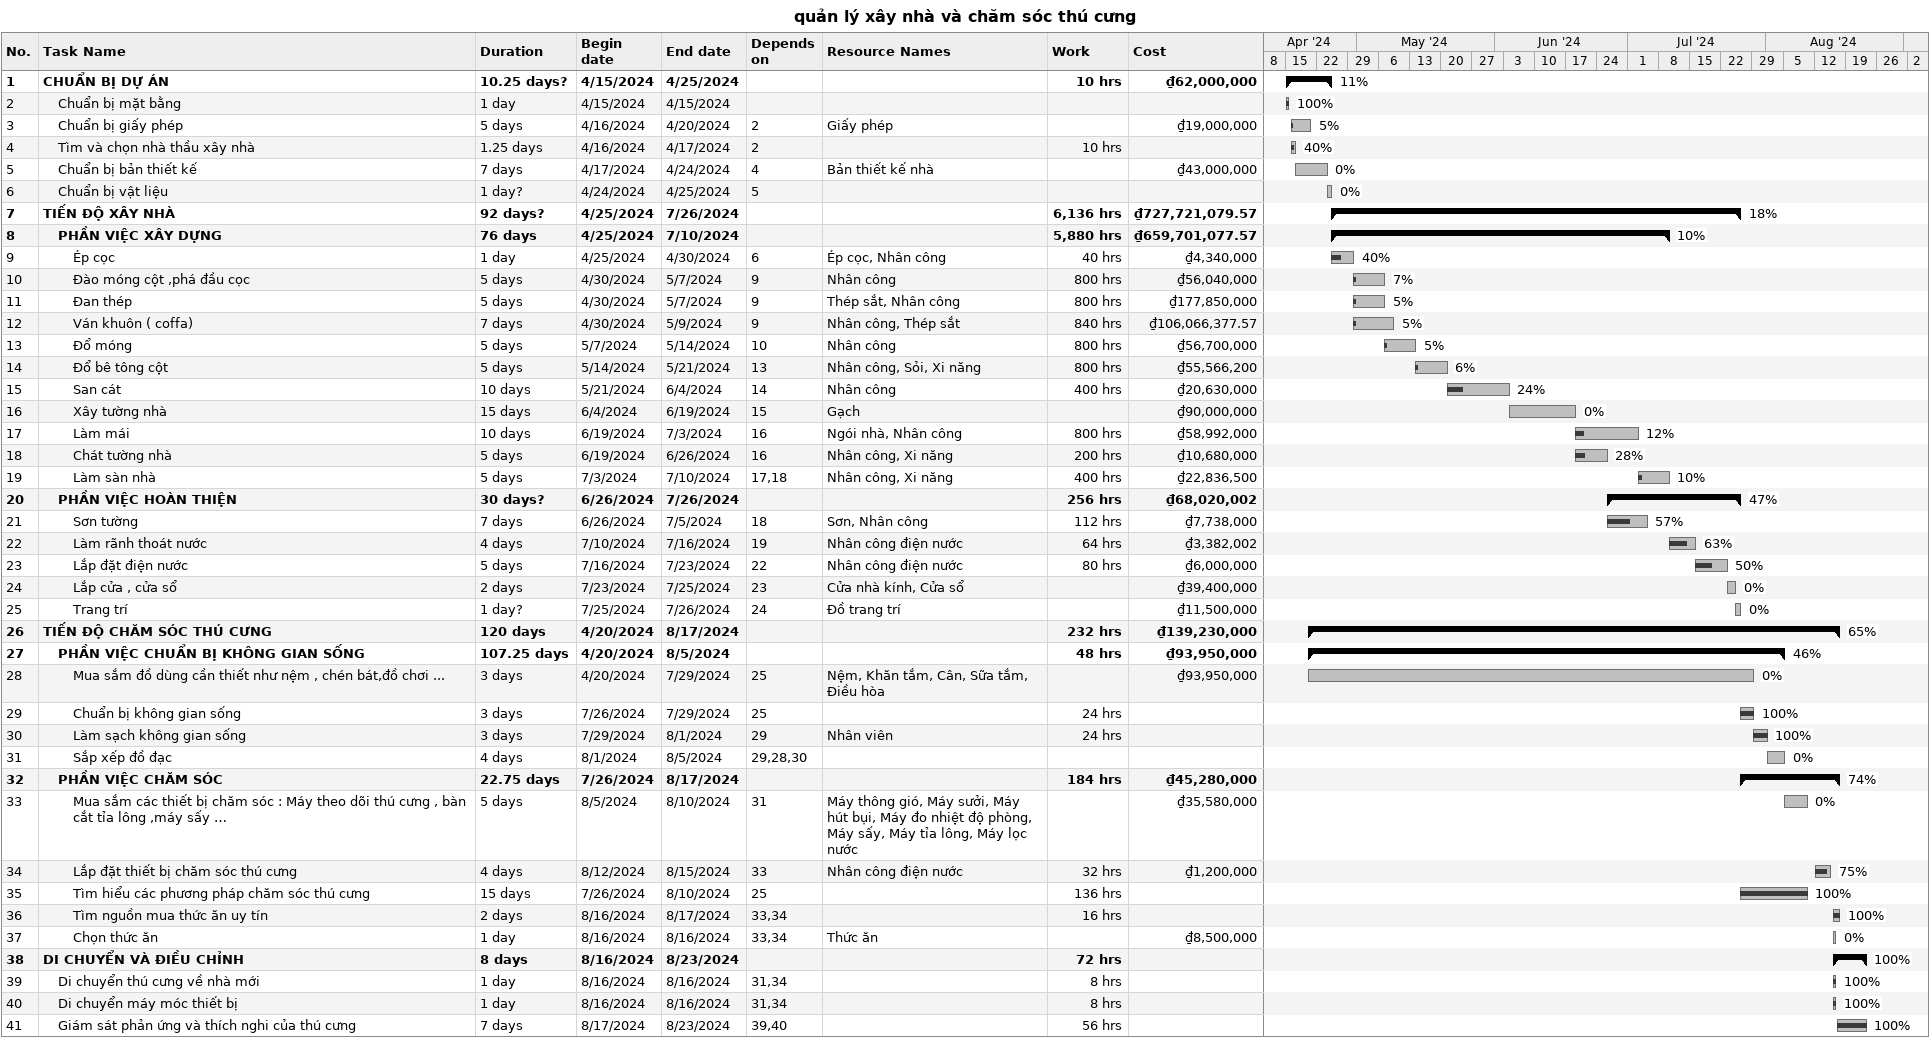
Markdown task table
quản lý xây nhà và chăm sóc thú cưng

| ID | Level | Task | Duration | Start | Finish | Predecessors | Resources | % complete | Work (h) | Cost (₫) |
|---|---|---|---|---|---|---|---|---|---|---|
| 1 | 1 | **CHUẨN BỊ DỰ ÁN** | 10.25d? | 2024-04-15 | 2024-04-25 |  |  | 11 | 10 | 62000000 |
| 2 | 2 | Chuẩn bị mặt bằng | 1d | 2024-04-15 | 2024-04-15 |  |  | 100 |  |  |
| 3 | 2 | Chuẩn bị giấy phép | 5d | 2024-04-16 | 2024-04-20 | 2 | Giấy phép | 5 |  | 19000000 |
| 4 | 2 | Tìm và chọn nhà thầu xây nhà | 1.25d | 2024-04-16 | 2024-04-17 | 2 |  | 40 | 10 |  |
| 5 | 2 | Chuẩn bị bản thiết kế | 7d | 2024-04-17 | 2024-04-24 | 4 | Bản thiết kế nhà | 0 |  | 43000000 |
| 6 | 2 | Chuẩn bị vật liệu | 1d? | 2024-04-24 | 2024-04-25 | 5 |  | 0 |  |  |
| 7 | 1 | **TIẾN ĐỘ XÂY NHÀ** | 92d? | 2024-04-25 | 2024-07-26 |  |  | 18 | 6136 | 727721079.57 |
| 8 | 2 | **PHẦN VIỆC XÂY DỰNG** | 76d | 2024-04-25 | 2024-07-10 |  |  | 10 | 5880 | 659701077.57 |
| 9 | 3 | Ép cọc | 1d | 2024-04-25 | 2024-04-30 | 6 | Ép cọc, Nhân công | 40 | 40 | 4340000 |
| 10 | 3 | Đào móng cột ,phá đầu cọc | 5d | 2024-04-30 | 2024-05-07 | 9 | Nhân công | 7 | 800 | 56040000 |
| 11 | 3 | Đan thép | 5d | 2024-04-30 | 2024-05-07 | 9 | Thép sắt, Nhân công | 5 | 800 | 177850000 |
| 12 | 3 | Ván khuôn ( coffa) | 7d | 2024-04-30 | 2024-05-09 | 9 | Nhân công, Thép sắt | 5 | 840 | 106066377.57 |
| 13 | 3 | Đổ móng | 5d | 2024-05-07 | 2024-05-14 | 10 | Nhân công | 5 | 800 | 56700000 |
| 14 | 3 | Đổ bê tông cột | 5d | 2024-05-14 | 2024-05-21 | 13 | Nhân công, Sỏi, Xi năng | 6 | 800 | 55566200 |
| 15 | 3 | San cát | 10d | 2024-05-21 | 2024-06-04 | 14 | Nhân công | 24 | 400 | 20630000 |
| 16 | 3 | Xây tường nhà | 15d | 2024-06-04 | 2024-06-19 | 15 | Gạch | 0 |  | 90000000 |
| 17 | 3 | Làm mái | 10d | 2024-06-19 | 2024-07-03 | 16 | Ngói nhà, Nhân công | 12 | 800 | 58992000 |
| 18 | 3 | Chát tường nhà | 5d | 2024-06-19 | 2024-06-26 | 16 | Nhân công, Xi năng | 28 | 200 | 10680000 |
| 19 | 3 | Làm sàn nhà | 5d | 2024-07-03 | 2024-07-10 | 17, 18 | Nhân công, Xi năng | 10 | 400 | 22836500 |
| 20 | 2 | **PHẦN VIỆC HOÀN THIỆN** | 30d? | 2024-06-26 | 2024-07-26 |  |  | 47 | 256 | 68020002 |
| 21 | 3 | Sơn tường | 7d | 2024-06-26 | 2024-07-05 | 18 | Sơn, Nhân công | 57 | 112 | 7738000 |
| 22 | 3 | Làm rãnh thoát nước | 4d | 2024-07-10 | 2024-07-16 | 19 | Nhân công điện nước | 63 | 64 | 3382002 |
| 23 | 3 | Lắp đặt điện nước | 5d | 2024-07-16 | 2024-07-23 | 22 | Nhân công điện nước | 50 | 80 | 6000000 |
| 24 | 3 | Lắp cửa , cửa sổ | 2d | 2024-07-23 | 2024-07-25 | 23 | Cửa nhà kính, Cửa sổ | 0 |  | 39400000 |
| 25 | 3 | Trang trí | 1d? | 2024-07-25 | 2024-07-26 | 24 | Đồ trang trí | 0 |  | 11500000 |
| 26 | 1 | **TIẾN ĐỘ CHĂM SÓC THÚ CƯNG** | 120d | 2024-04-20 | 2024-08-17 |  |  | 65 | 232 | 139230000 |
| 27 | 2 | **PHẦN VIỆC CHUẨN BỊ KHÔNG GIAN SỐNG** | 107.25d | 2024-04-20 | 2024-08-05 |  |  | 46 | 48 | 93950000 |
| 28 | 3 | Mua sắm đồ dùng cần thiết như nệm , chén bát,đồ chơi ... | 3d | 2024-04-20 | 2024-07-29 | 25 | Nệm, Khăn tắm, Cân, Sữa tắm, Điều hòa | 0 |  | 93950000 |
| 29 | 3 | Chuẩn bị không gian sống | 3d | 2024-07-26 | 2024-07-29 | 25 |  | 100 | 24 |  |
| 30 | 3 | Làm sạch không gian sống | 3d | 2024-07-29 | 2024-08-01 | 29 | Nhân viên | 100 | 24 |  |
| 31 | 3 | Sắp xếp đồ đạc | 4d | 2024-08-01 | 2024-08-05 | 29, 28, 30 |  | 0 |  |  |
| 32 | 2 | **PHẦN VIỆC CHĂM SÓC** | 22.75d | 2024-07-26 | 2024-08-17 |  |  | 74 | 184 | 45280000 |
| 33 | 3 | Mua sắm các thiết bị chăm sóc : Máy theo dõi thú cưng , bàn cắt tỉa lông ,máy sấy … | 5d | 2024-08-05 | 2024-08-10 | 31 | Máy thông gió, Máy sưởi, Máy hút bụi, Máy đo nhiệt độ phòng, Máy sấy, Máy tỉa lông, Máy lọc nước | 0 |  | 35580000 |
| 34 | 3 | Lắp đặt thiết bị chăm sóc thú cưng | 4d | 2024-08-12 | 2024-08-15 | 33 | Nhân công điện nước | 75 | 32 | 1200000 |
| 35 | 3 | Tìm hiểu các phương pháp chăm sóc thú cưng | 15d | 2024-07-26 | 2024-08-10 | 25 |  | 100 | 136 |  |
| 36 | 3 | Tìm nguồn mua thức ăn uy tín | 2d | 2024-08-16 | 2024-08-17 | 33, 34 |  | 100 | 16 |  |
| 37 | 3 | Chọn thức ăn | 1d | 2024-08-16 | 2024-08-16 | 33, 34 | Thức ăn | 0 |  | 8500000 |
| 38 | 1 | **DI CHUYỂN VÀ ĐIỀU CHỈNH** | 8d | 2024-08-16 | 2024-08-23 |  |  | 100 | 72 |  |
| 39 | 2 | Di chuyển thú cưng về nhà mới | 1d | 2024-08-16 | 2024-08-16 | 31, 34 |  | 100 | 8 |  |
| 40 | 2 | Di chuyển máy móc thiết bị | 1d | 2024-08-16 | 2024-08-16 | 31, 34 |  | 100 | 8 |  |
| 41 | 2 | Giám sát phản ứng và thích nghi của thú cưng | 7d | 2024-08-17 | 2024-08-23 | 39, 40 |  | 100 | 56 |  |
